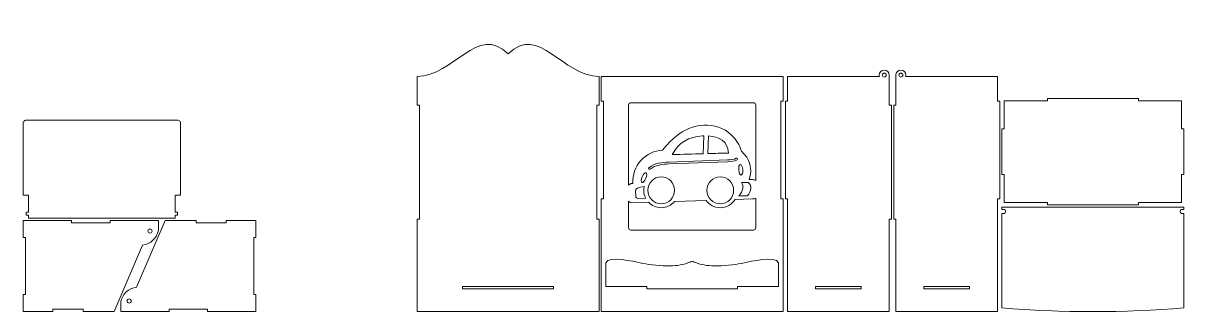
# Model space of a CAD drawing. Header units: millimetres. Extents: x -1460 to 1460, y -777 to 775.
# Drawn here: x -72 to 1460, y -777 to -395 of the extents above; entities that cross this region are included whole.
import ezdxf

# ---------------------------------------------------------------- set-up
doc = ezdxf.new("R2010")
doc.units = ezdxf.units.MM
doc.header["$MEASUREMENT"] = 0
doc.layers.add('Camada 1', color=7, linetype='Continuous')

msp = doc.modelspace()

# ---------------------------------------------------------------- linework, layer by layer
at = {"layer": 'Camada 1', "color": 250, "lineweight": 20}
for points, knots in [([(450.8942, -503.1065), (450.8942, -503.1065), (450.8942, -653.1064), (450.8942, -653.1064), (450.8942, -653.1064), (450.8942, -653.1064), (447.8942, -653.1064), (447.8942, -653.1064), (447.8942, -653.1064), (447.8942, -653.1064), (447.8942, -775.1064), (447.8942, -775.1064), (447.8942, -775.1064), (447.8942, -775.1064), (687.8941, -775.1064), (687.8941, -775.1064), (687.8941, -775.1064), (687.8941, -775.1064), (687.8941, -653.1064), (687.8941, -653.1064), (687.8941, -653.1064), (687.8941, -653.1064), (684.8941, -653.1064), (684.8941, -653.1064), (684.8941, -653.1064), (684.8941, -653.1064), (684.8941, -503.1065), (684.8941, -503.1065), (684.8941, -503.1065), (684.8941, -503.1065), (687.8941, -503.1065), (687.8941, -503.1065), (687.8941, -503.1065), (687.8941, -503.1065), (687.8941, -465.1065), (687.8941, -465.1065), (687.8941, -465.1065), (639.9356, -465.1065), (608.3397, -394.9223), (567.8942, -435.3678), (567.8942, -435.3678), (527.4487, -394.9223), (495.8528, -465.1065), (447.8942, -465.1065), (447.8942, -465.1065), (447.8942, -465.1065), (447.8942, -503.1065), (447.8942, -503.1065), (447.8942, -503.1065), (447.8942, -503.1065), (450.8942, -503.1065), (450.8942, -503.1065)], [0, 0, 0, 0, 0.071428571, 0.071428571, 0.071428571, 0.071428571, 0.142857143, 0.142857143, 0.142857143, 0.142857143, 0.214285714, 0.214285714, 0.214285714, 0.214285714, 0.285714286, 0.285714286, 0.285714286, 0.285714286, 0.357142857, 0.357142857, 0.357142857, 0.357142857, 0.428571429, 0.428571429, 0.428571429, 0.428571429, 0.5, 0.5, 0.5, 0.5, 0.571428571, 0.571428571, 0.571428571, 0.571428571, 0.642857143, 0.642857143, 0.642857143, 0.642857143, 0.714285714, 0.714285714, 0.714285714, 0.714285714, 0.785714286, 0.785714286, 0.785714286, 0.785714286, 0.857142857, 0.857142857, 0.857142857, 0.857142857, 1, 1, 1, 1]), ([(1070.8941, -775.1064), (1070.8941, -775.1064), (1070.8941, -653.1064), (1070.8941, -653.1064), (1070.8941, -653.1064), (1070.8941, -653.1064), (1073.8941, -653.1064), (1073.8941, -653.1064), (1073.8941, -653.1064), (1073.8941, -653.1064), (1073.8941, -503.1064), (1073.8941, -503.1064), (1073.8941, -503.1064), (1073.8941, -503.1064), (1070.8941, -503.1064), (1070.8941, -503.1064), (1070.8941, -503.1064), (1070.8941, -503.1064), (1070.8941, -463.2755), (1070.8941, -463.2755), (1070.8941, -463.2755), (1070.8941, -459.6782), (1067.9779, -456.762), (1064.3806, -456.762), (1064.3806, -456.762), (1060.7833, -456.762), (1057.8671, -459.6782), (1057.8671, -463.2755), (1057.8671, -463.2755), (1057.8671, -463.9112), (1057.9583, -464.5256), (1058.128, -465.1064), (1058.128, -465.1064), (1058.128, -465.1064), (936.8941, -465.1064), (936.8941, -465.1064), (936.8941, -465.1064), (936.8941, -465.1064), (936.8941, -497.6778), (936.8941, -497.6778), (936.8941, -497.6778), (936.8941, -497.6778), (933.8941, -497.6778), (933.8941, -497.6778), (933.8941, -497.6778), (933.8941, -497.6778), (933.8941, -626.2492), (933.8941, -626.2492), (933.8941, -626.2492), (933.8941, -626.2492), (936.8941, -626.2492), (936.8941, -626.2492), (936.8941, -626.2492), (936.8941, -626.2492), (936.8941, -745.1064), (936.8941, -745.1064), (936.8941, -745.1064), (936.8941, -745.1064), (936.8941, -775.1064), (936.8941, -775.1064), (936.8941, -775.1064), (936.8941, -775.1064), (1070.8941, -775.1064), (1070.8941, -775.1064)], [0, 0, 0, 0, 0.058823529, 0.058823529, 0.058823529, 0.058823529, 0.117647059, 0.117647059, 0.117647059, 0.117647059, 0.176470588, 0.176470588, 0.176470588, 0.176470588, 0.235294118, 0.235294118, 0.235294118, 0.235294118, 0.294117647, 0.294117647, 0.294117647, 0.294117647, 0.352941176, 0.352941176, 0.352941176, 0.352941176, 0.411764706, 0.411764706, 0.411764706, 0.411764706, 0.470588235, 0.470588235, 0.470588235, 0.470588235, 0.529411765, 0.529411765, 0.529411765, 0.529411765, 0.588235294, 0.588235294, 0.588235294, 0.588235294, 0.647058824, 0.647058824, 0.647058824, 0.647058824, 0.705882353, 0.705882353, 0.705882353, 0.705882353, 0.764705882, 0.764705882, 0.764705882, 0.764705882, 0.823529412, 0.823529412, 0.823529412, 0.823529412, 0.882352941, 0.882352941, 0.882352941, 0.882352941, 1, 1, 1, 1]), ([(1079.8941, -775.1064), (1079.8941, -775.1064), (1079.8941, -653.1064), (1079.8941, -653.1064), (1079.8941, -653.1064), (1079.8941, -653.1064), (1076.8941, -653.1064), (1076.8941, -653.1064), (1076.8941, -653.1064), (1076.8941, -653.1064), (1076.8941, -503.1064), (1076.8941, -503.1064), (1076.8941, -503.1064), (1076.8941, -503.1064), (1079.8941, -503.1064), (1079.8941, -503.1064), (1079.8941, -503.1064), (1079.8941, -503.1064), (1079.8941, -463.2755), (1079.8941, -463.2755), (1079.8941, -463.2755), (1079.8941, -459.6782), (1082.8103, -456.762), (1086.4076, -456.762), (1086.4076, -456.762), (1090.0049, -456.762), (1092.9211, -459.6782), (1092.9211, -463.2755), (1092.9211, -463.2755), (1092.9211, -463.9112), (1092.8299, -464.5256), (1092.6602, -465.1064), (1092.6602, -465.1064), (1092.6602, -465.1064), (1213.8941, -465.1064), (1213.8941, -465.1064), (1213.8941, -465.1064), (1213.8941, -465.1064), (1213.8941, -497.6778), (1213.8941, -497.6778), (1213.8941, -497.6778), (1213.8941, -497.6778), (1216.8941, -497.6778), (1216.8941, -497.6778), (1216.8941, -497.6778), (1216.8941, -497.6778), (1216.8941, -626.2492), (1216.8941, -626.2492), (1216.8941, -626.2492), (1216.8941, -626.2492), (1213.8941, -626.2492), (1213.8941, -626.2492), (1213.8941, -626.2492), (1213.8941, -626.2492), (1213.8941, -745.1064), (1213.8941, -745.1064), (1213.8941, -745.1064), (1213.8941, -745.1064), (1213.8941, -775.1064), (1213.8941, -775.1064), (1213.8941, -775.1064), (1213.8941, -775.1064), (1079.8941, -775.1064), (1079.8941, -775.1064)], [0, 0, 0, 0, 0.058823529, 0.058823529, 0.058823529, 0.058823529, 0.117647059, 0.117647059, 0.117647059, 0.117647059, 0.176470588, 0.176470588, 0.176470588, 0.176470588, 0.235294118, 0.235294118, 0.235294118, 0.235294118, 0.294117647, 0.294117647, 0.294117647, 0.294117647, 0.352941176, 0.352941176, 0.352941176, 0.352941176, 0.411764706, 0.411764706, 0.411764706, 0.411764706, 0.470588235, 0.470588235, 0.470588235, 0.470588235, 0.529411765, 0.529411765, 0.529411765, 0.529411765, 0.588235294, 0.588235294, 0.588235294, 0.588235294, 0.647058824, 0.647058824, 0.647058824, 0.647058824, 0.705882353, 0.705882353, 0.705882353, 0.705882353, 0.764705882, 0.764705882, 0.764705882, 0.764705882, 0.823529412, 0.823529412, 0.823529412, 0.823529412, 0.882352941, 0.882352941, 0.882352941, 0.882352941, 1, 1, 1, 1]), ([(690.8941, -626.2492), (690.8941, -626.2492), (690.8941, -775.1064), (690.8941, -775.1064), (690.8941, -775.1064), (690.8941, -775.1064), (930.8941, -775.1064), (930.8941, -775.1064), (930.8941, -775.1064), (930.8941, -775.1064), (930.8941, -626.2492), (930.8941, -626.2492), (930.8941, -626.2492), (930.8941, -626.2492), (927.8941, -626.2492), (927.8941, -626.2492), (927.8941, -626.2492), (927.8941, -626.2492), (927.8941, -497.6778), (927.8941, -497.6778), (927.8941, -497.6778), (927.8941, -497.6778), (930.8941, -497.6778), (930.8941, -497.6778), (930.8941, -497.6778), (930.8941, -497.6778), (930.8941, -465.1064), (930.8941, -465.1064), (930.8941, -465.1064), (930.8941, -465.1064), (690.8941, -465.1064), (690.8941, -465.1064), (690.8941, -465.1064), (690.8941, -465.1064), (690.8941, -497.6778), (690.8941, -497.6778), (690.8941, -497.6778), (690.8941, -497.6778), (693.8941, -497.6778), (693.8941, -497.6778), (693.8941, -497.6778), (693.8941, -497.6778), (693.8941, -626.2492), (693.8941, -626.2492), (693.8941, -626.2492), (693.8941, -626.2492), (690.8941, -626.2492), (690.8941, -626.2492)], [0, 0, 0, 0, 0.076923077, 0.076923077, 0.076923077, 0.076923077, 0.153846154, 0.153846154, 0.153846154, 0.153846154, 0.230769231, 0.230769231, 0.230769231, 0.230769231, 0.307692308, 0.307692308, 0.307692308, 0.307692308, 0.384615385, 0.384615385, 0.384615385, 0.384615385, 0.461538462, 0.461538462, 0.461538462, 0.461538462, 0.538461538, 0.538461538, 0.538461538, 0.538461538, 0.615384615, 0.615384615, 0.615384615, 0.615384615, 0.692307692, 0.692307692, 0.692307692, 0.692307692, 0.769230769, 0.769230769, 0.769230769, 0.769230769, 0.846153846, 0.846153846, 0.846153846, 0.846153846, 1, 1, 1, 1]), ([(1066.9941, -463.2755), (1066.9941, -464.7189), (1065.824, -465.889), (1064.3806, -465.889), (1064.3806, -465.889), (1062.9372, -465.889), (1061.7671, -464.7189), (1061.7671, -463.2755), (1061.7671, -463.2755), (1061.7671, -461.8321), (1062.9372, -460.662), (1064.3806, -460.662), (1064.3806, -460.662), (1065.824, -460.662), (1066.9941, -461.8321), (1066.9941, -463.2755)], [0, 0, 0, 0, 0.2, 0.2, 0.2, 0.2, 0.4, 0.4, 0.4, 0.4, 0.6, 0.6, 0.6, 0.6, 1, 1, 1, 1]), ([(1083.7941, -463.2755), (1083.7941, -464.7189), (1084.9642, -465.889), (1086.4076, -465.889), (1086.4076, -465.889), (1087.851, -465.889), (1089.0211, -464.7189), (1089.0211, -463.2755), (1089.0211, -463.2755), (1089.0211, -461.8321), (1087.851, -460.662), (1086.4076, -460.662), (1086.4076, -460.662), (1084.9642, -460.662), (1083.7941, -461.8321), (1083.7941, -463.2755)], [0, 0, 0, 0, 0.2, 0.2, 0.2, 0.2, 0.4, 0.4, 0.4, 0.4, 0.6, 0.6, 0.6, 0.6, 1, 1, 1, 1]), ([(732.6923, -606.0915), (730.8977, -605.9665), (729.1287, -606.5736), (727.7894, -607.7743), (727.7894, -607.7743), (727.4906, -608.042), (727.2189, -608.3343), (726.9762, -608.6465), (726.9762, -608.6465), (726.9762, -608.6465), (726.9762, -502.9509), (726.9762, -502.9509), (726.9762, -502.9509), (726.9762, -501.2317), (728.3829, -499.825), (730.1021, -499.825), (730.1021, -499.825), (730.1021, -499.825), (891.6861, -499.825), (891.6861, -499.825), (891.6861, -499.825), (893.4053, -499.825), (894.812, -501.2317), (894.812, -502.9509), (894.812, -502.9509), (894.812, -502.9509), (894.812, -602.2853), (894.812, -602.2853), (894.812, -602.2853), (893.7529, -601.2292), (892.0802, -601.1889), (890.5749, -601.1889), (890.5749, -601.1889), (890.5749, -601.1889), (885.9808, -601.1889), (885.9808, -601.1889), (885.9808, -601.1889), (891.2457, -587.8459), (887.1259, -572.6295), (875.8487, -563.7652), (875.8487, -563.7652), (873.5051, -555.3502), (868.9718, -548.0619), (863.0022, -542.4012), (863.0022, -542.4012), (842.2095, -522.6825), (810.0689, -526.9042), (789.153, -544.1676), (789.153, -544.1676), (783.3152, -548.9862), (777.5686, -555.0285), (771.9133, -562.2946), (771.9133, -562.2946), (760.8752, -562.8217), (750.5097, -567.7534), (743.1377, -575.9855), (743.1377, -575.9855), (735.7658, -584.2176), (732.0029, -595.0623), (732.6923, -606.0915)], [0, 0, 0, 0, 0.0625, 0.0625, 0.0625, 0.0625, 0.125, 0.125, 0.125, 0.125, 0.1875, 0.1875, 0.1875, 0.1875, 0.25, 0.25, 0.25, 0.25, 0.3125, 0.3125, 0.3125, 0.3125, 0.375, 0.375, 0.375, 0.375, 0.4375, 0.4375, 0.4375, 0.4375, 0.5, 0.5, 0.5, 0.5, 0.5625, 0.5625, 0.5625, 0.5625, 0.625, 0.625, 0.625, 0.625, 0.6875, 0.6875, 0.6875, 0.6875, 0.75, 0.75, 0.75, 0.75, 0.8125, 0.8125, 0.8125, 0.8125, 0.875, 0.875, 0.875, 0.875, 1, 1, 1, 1]), ([(1222.8941, -631.2856), (1222.8941, -631.2856), (1279.8941, -631.2856), (1279.8941, -631.2856), (1279.8941, -631.2856), (1279.8941, -631.2856), (1279.8941, -634.2856), (1279.8941, -634.2856), (1279.8941, -634.2856), (1279.8941, -634.2856), (1399.8941, -634.2856), (1399.8941, -634.2856), (1399.8941, -634.2856), (1399.8941, -634.2856), (1399.8941, -631.2856), (1399.8941, -631.2856), (1399.8941, -631.2856), (1399.8941, -631.2856), (1456.8941, -631.2856), (1456.8941, -631.2856), (1456.8941, -631.2856), (1456.8941, -631.2856), (1456.8941, -594.2856), (1456.8941, -594.2856), (1456.8941, -594.2856), (1456.8941, -594.2856), (1459.8941, -594.2856), (1459.8941, -594.2856), (1459.8941, -594.2856), (1459.8941, -594.2856), (1459.8941, -534.2856), (1459.8941, -534.2856), (1459.8941, -534.2856), (1459.8941, -534.2856), (1456.8941, -534.2856), (1456.8941, -534.2856), (1456.8941, -534.2856), (1456.8941, -534.2856), (1456.8941, -497.2856), (1456.8941, -497.2856), (1456.8941, -497.2856), (1456.8941, -497.2856), (1399.8941, -497.2856), (1399.8941, -497.2856), (1399.8941, -497.2856), (1399.8941, -497.2856), (1399.8941, -494.2856), (1399.8941, -494.2856), (1399.8941, -494.2856), (1399.8941, -494.2856), (1279.8941, -494.2856), (1279.8941, -494.2856), (1279.8941, -494.2856), (1279.8941, -494.2856), (1279.8941, -497.2856), (1279.8941, -497.2856), (1279.8941, -497.2856), (1279.8941, -497.2856), (1222.8941, -497.2856), (1222.8941, -497.2856), (1222.8941, -497.2856), (1222.8941, -497.2856), (1222.8941, -534.2856), (1222.8941, -534.2856), (1222.8941, -534.2856), (1222.8941, -534.2856), (1219.8941, -534.2856), (1219.8941, -534.2856), (1219.8941, -534.2856), (1219.8941, -534.2856), (1219.8941, -594.2856), (1219.8941, -594.2856), (1219.8941, -594.2856), (1219.8941, -594.2856), (1222.8941, -594.2856), (1222.8941, -594.2856), (1222.8941, -594.2856), (1222.8941, -594.2856), (1222.8941, -631.2856), (1222.8941, -631.2856)], [0, 0, 0, 0, 0.047619048, 0.047619048, 0.047619048, 0.047619048, 0.095238095, 0.095238095, 0.095238095, 0.095238095, 0.142857143, 0.142857143, 0.142857143, 0.142857143, 0.19047619, 0.19047619, 0.19047619, 0.19047619, 0.238095238, 0.238095238, 0.238095238, 0.238095238, 0.285714286, 0.285714286, 0.285714286, 0.285714286, 0.333333333, 0.333333333, 0.333333333, 0.333333333, 0.380952381, 0.380952381, 0.380952381, 0.380952381, 0.428571429, 0.428571429, 0.428571429, 0.428571429, 0.476190476, 0.476190476, 0.476190476, 0.476190476, 0.523809524, 0.523809524, 0.523809524, 0.523809524, 0.571428571, 0.571428571, 0.571428571, 0.571428571, 0.619047619, 0.619047619, 0.619047619, 0.619047619, 0.666666667, 0.666666667, 0.666666667, 0.666666667, 0.714285714, 0.714285714, 0.714285714, 0.714285714, 0.761904762, 0.761904762, 0.761904762, 0.761904762, 0.80952381, 0.80952381, 0.80952381, 0.80952381, 0.857142857, 0.857142857, 0.857142857, 0.857142857, 0.904761905, 0.904761905, 0.904761905, 0.904761905, 1, 1, 1, 1]), ([(-65.1462, -621.7224), (-65.1462, -621.7224), (-65.1462, -644.2224), (-65.1462, -644.2224), (-65.1462, -644.2224), (-65.1462, -644.2224), (-68.4372, -644.2224), (-68.4372, -644.2224), (-68.4372, -644.2224), (-68.4372, -644.2224), (-68.4372, -647.8224), (-68.4372, -647.8224), (-68.4372, -647.8224), (-68.4372, -647.8224), (-65.1462, -647.8224), (-65.1462, -647.8224), (-65.1462, -647.8224), (-65.1462, -647.8224), (-65.1462, -652.1064), (-65.1462, -652.1064), (-65.1462, -652.1064), (-65.1462, -652.1064), (-52.7484, -652.1064), (-52.7484, -652.1064), (-52.7484, -652.1064), (-52.7484, -652.1064), (22.2516, -652.1064), (22.2516, -652.1064), (22.2516, -652.1064), (22.2516, -652.1064), (128.1865, -652.1064), (128.1865, -652.1064), (128.1865, -652.1064), (128.1865, -652.1064), (128.1865, -647.8224), (128.1865, -647.8224), (128.1865, -647.8224), (128.1865, -647.8224), (131.5436, -647.8224), (131.5436, -647.8224), (131.5436, -647.8224), (131.5436, -647.8224), (131.5436, -644.2224), (131.5436, -644.2224), (131.5436, -644.2224), (131.5436, -644.2224), (128.1865, -644.2224), (128.1865, -644.2224), (128.1865, -644.2224), (128.1865, -644.2224), (128.1865, -621.7224), (128.1865, -621.7224), (128.1865, -621.7224), (128.1865, -621.7224), (130.0091, -621.7224), (130.0091, -621.7224), (130.0091, -621.7224), (130.0091, -621.7224), (133.6091, -621.7224), (133.6091, -621.7224), (133.6091, -621.7224), (133.6091, -621.7224), (135.4091, -621.7224), (135.4091, -621.7224), (135.4091, -621.7224), (135.4091, -621.7224), (135.4091, -525.5661), (135.4091, -525.5661), (135.4091, -525.5661), (134.8524, -524.3255), (133.8142, -523.3651), (132.5341, -522.9064), (132.5341, -522.9064), (132.5341, -522.9064), (-69.3733, -522.9064), (-69.3733, -522.9064), (-69.3733, -522.9064), (-70.6535, -523.3651), (-71.6916, -524.3255), (-72.2484, -525.5661), (-72.2484, -525.5661), (-72.2484, -525.5661), (-72.2484, -535.1064), (-72.2484, -535.1064), (-72.2484, -535.1064), (-72.2484, -535.1064), (-72.2484, -557.6064), (-72.2484, -557.6064), (-72.2484, -557.6064), (-72.2484, -557.6064), (-72.2484, -621.7224), (-72.2484, -621.7224), (-72.2484, -621.7224), (-72.2484, -621.7224), (-70.4484, -621.7224), (-70.4484, -621.7224), (-70.4484, -621.7224), (-70.4484, -621.7224), (-66.8484, -621.7224), (-66.8484, -621.7224), (-66.8484, -621.7224), (-66.8484, -621.7224), (-65.1462, -621.7224), (-65.1462, -621.7224)], [0, 0, 0, 0, 0.037037037, 0.037037037, 0.037037037, 0.037037037, 0.074074074, 0.074074074, 0.074074074, 0.074074074, 0.111111111, 0.111111111, 0.111111111, 0.111111111, 0.148148148, 0.148148148, 0.148148148, 0.148148148, 0.185185185, 0.185185185, 0.185185185, 0.185185185, 0.222222222, 0.222222222, 0.222222222, 0.222222222, 0.259259259, 0.259259259, 0.259259259, 0.259259259, 0.296296296, 0.296296296, 0.296296296, 0.296296296, 0.333333333, 0.333333333, 0.333333333, 0.333333333, 0.37037037, 0.37037037, 0.37037037, 0.37037037, 0.407407407, 0.407407407, 0.407407407, 0.407407407, 0.444444444, 0.444444444, 0.444444444, 0.444444444, 0.481481481, 0.481481481, 0.481481481, 0.481481481, 0.518518519, 0.518518519, 0.518518519, 0.518518519, 0.555555556, 0.555555556, 0.555555556, 0.555555556, 0.592592593, 0.592592593, 0.592592593, 0.592592593, 0.62962963, 0.62962963, 0.62962963, 0.62962963, 0.666666667, 0.666666667, 0.666666667, 0.666666667, 0.703703704, 0.703703704, 0.703703704, 0.703703704, 0.740740741, 0.740740741, 0.740740741, 0.740740741, 0.777777778, 0.777777778, 0.777777778, 0.777777778, 0.814814815, 0.814814815, 0.814814815, 0.814814815, 0.851851852, 0.851851852, 0.851851852, 0.851851852, 0.888888889, 0.888888889, 0.888888889, 0.888888889, 0.925925926, 0.925925926, 0.925925926, 0.925925926, 1, 1, 1, 1]), ([(825.3105, -566.9341), (811.7653, -567.2843), (798.2211, -567.6784), (784.6781, -568.1151), (784.6781, -568.1151), (792.6264, -552.5776), (805.9155, -544.3449), (824.5437, -543.4175), (824.5437, -543.4175), (824.5437, -543.4175), (826.0794, -543.3579), (826.0794, -543.3579), (826.0794, -543.3579), (826.0794, -543.3579), (825.3105, -566.9341), (825.3105, -566.9341)], [0, 0, 0, 0, 0.2, 0.2, 0.2, 0.2, 0.4, 0.4, 0.4, 0.4, 0.6, 0.6, 0.6, 0.6, 1, 1, 1, 1]), ([(858.8714, -566.154), (849.828, -566.3405), (840.7849, -566.5465), (831.7427, -566.771), (831.7427, -566.771), (831.7427, -566.771), (832.5015, -543.4959), (832.5015, -543.4959), (832.5015, -543.4959), (845.8154, -544.4888), (858.3422, -550.179), (858.8714, -566.154)], [0, 0, 0, 0, 0.25, 0.25, 0.25, 0.25, 0.5, 0.5, 0.5, 0.5, 1, 1, 1, 1]), ([(857.51, -577.5824), (857.51, -577.5824), (780.2118, -580.524), (780.2118, -580.524), (780.2118, -580.524), (772.0505, -580.8347), (761.9395, -581.6546), (755.4801, -587.2502), (755.4801, -587.2502), (754.9659, -587.6959), (754.1829, -587.6397), (753.7376, -587.1255), (753.7376, -587.1255), (753.2919, -586.6113), (753.3482, -585.8284), (753.8624, -585.3831), (753.8624, -585.3831), (760.8428, -579.3359), (771.2793, -578.3915), (780.1179, -578.0553), (780.1179, -578.0553), (780.1179, -578.0553), (857.4162, -575.1137), (857.4162, -575.1137), (857.4162, -575.1137), (860.4025, -575), (866.5605, -574.5149), (869.0842, -573.0007), (869.0842, -573.0007), (869.6676, -572.6507), (870.4289, -572.841), (870.7791, -573.4244), (870.7791, -573.4244), (871.129, -574.0078), (870.9387, -574.769), (870.3553, -575.1192), (870.3553, -575.1192), (867.3548, -576.9196), (861.0424, -577.4481), (857.51, -577.5824)], [0, 0, 0, 0, 0.090909091, 0.090909091, 0.090909091, 0.090909091, 0.181818182, 0.181818182, 0.181818182, 0.181818182, 0.272727273, 0.272727273, 0.272727273, 0.272727273, 0.363636364, 0.363636364, 0.363636364, 0.363636364, 0.454545455, 0.454545455, 0.454545455, 0.454545455, 0.545454545, 0.545454545, 0.545454545, 0.545454545, 0.636363636, 0.636363636, 0.636363636, 0.636363636, 0.727272727, 0.727272727, 0.727272727, 0.727272727, 0.818181818, 0.818181818, 0.818181818, 0.818181818, 1, 1, 1, 1]), ([(875.602, -595.1399), (874.1561, -595.2718), (872.7018, -592.286), (872.3532, -588.4707), (872.3532, -588.4707), (872.0052, -584.6555), (872.8946, -581.4554), (874.3402, -581.3236), (874.3402, -581.3236), (875.7861, -581.1917), (877.2404, -584.1774), (877.589, -587.9926), (877.589, -587.9926), (877.937, -591.8079), (877.0476, -595.008), (875.602, -595.1399)], [0, 0, 0, 0, 0.2, 0.2, 0.2, 0.2, 0.4, 0.4, 0.4, 0.4, 0.6, 0.6, 0.6, 0.6, 1, 1, 1, 1]), ([(749.7439, -599.4159), (748.3066, -602.985), (746.045, -605.4368), (744.6927, -604.892), (744.6927, -604.892), (743.34, -604.3472), (743.4089, -601.0126), (744.8458, -597.4437), (744.8458, -597.4437), (746.2831, -593.8746), (748.5447, -591.4228), (749.897, -591.9676), (749.897, -591.9676), (751.2497, -592.5124), (751.1808, -595.847), (749.7439, -599.4159)], [0, 0, 0, 0, 0.2, 0.2, 0.2, 0.2, 0.4, 0.4, 0.4, 0.4, 0.6, 0.6, 0.6, 0.6, 1, 1, 1, 1]), ([(740.035, -625.8101), (737.7027, -625.8225), (736.4226, -625.0532), (736.317, -623.0726), (736.317, -623.0726), (736.317, -623.0726), (735.9087, -616.4542), (735.9087, -616.4542), (735.9087, -616.4542), (735.9461, -613.2523), (739.846, -611.1908), (747.6084, -610.27), (747.6084, -610.27), (747.2563, -611.8666), (747.0706, -613.5265), (747.0706, -615.2294), (747.0706, -615.2294), (747.0706, -618.939), (747.9517, -622.443), (749.5157, -625.5433), (749.5157, -625.5433), (749.5157, -625.5433), (740.035, -625.8101), (740.035, -625.8101)], [0, 0, 0, 0, 0.142857143, 0.142857143, 0.142857143, 0.142857143, 0.285714286, 0.285714286, 0.285714286, 0.285714286, 0.428571429, 0.428571429, 0.428571429, 0.428571429, 0.571428571, 0.571428571, 0.571428571, 0.571428571, 0.714285714, 0.714285714, 0.714285714, 0.714285714, 1, 1, 1, 1]), ([(770.0013, -632.9101), (760.2366, -632.9101), (752.3207, -624.9942), (752.3207, -615.2294), (752.3207, -615.2294), (752.3207, -605.4645), (760.2366, -597.5487), (770.0013, -597.5487), (770.0013, -597.5487), (779.7662, -597.5487), (787.682, -605.4645), (787.682, -615.2294), (787.682, -615.2294), (787.682, -624.9942), (779.7662, -632.9101), (770.0013, -632.9101)], [0, 0, 0, 0, 0.2, 0.2, 0.2, 0.2, 0.4, 0.4, 0.4, 0.4, 0.6, 0.6, 0.6, 0.6, 1, 1, 1, 1]), ([(830.2415, -615.2294), (830.2415, -605.4645), (838.1574, -597.5487), (847.9221, -597.5487), (847.9221, -597.5487), (857.687, -597.5487), (865.6028, -605.4645), (865.6028, -615.2294), (865.6028, -615.2294), (865.6028, -624.9942), (857.687, -632.9101), (847.9221, -632.9101), (847.9221, -632.9101), (838.1574, -632.9101), (830.2415, -624.9942), (830.2415, -615.2294)], [0, 0, 0, 0, 0.2, 0.2, 0.2, 0.2, 0.4, 0.4, 0.4, 0.4, 0.6, 0.6, 0.6, 0.6, 1, 1, 1, 1]), ([(872.6697, -622.5927), (878.1331, -615.7118), (879.2227, -609.8558), (875.9383, -605.0251), (875.9383, -605.0251), (875.9383, -605.0251), (885.0083, -604.7799), (885.0083, -604.7799), (885.0083, -604.7799), (890.1632, -609.6856), (889.6456, -615.6506), (883.4558, -622.6746), (883.4558, -622.6746), (883.4558, -622.6746), (872.6697, -622.5927), (872.6697, -622.5927)], [0, 0, 0, 0, 0.2, 0.2, 0.2, 0.2, 0.4, 0.4, 0.4, 0.4, 0.6, 0.6, 0.6, 0.6, 1, 1, 1, 1]), ([(730.1021, -667.6607), (728.3829, -667.6607), (726.9762, -666.254), (726.9762, -664.5348), (726.9762, -664.5348), (726.9762, -664.5348), (726.9762, -629.691), (726.9762, -629.691), (726.9762, -629.691), (726.9762, -629.691), (727.0589, -629.7844), (727.0589, -629.7844), (727.0589, -629.7844), (728.087, -630.9198), (729.5262, -631.5978), (731.0564, -631.667), (731.0564, -631.667), (731.0564, -631.667), (753.2966, -630.9382), (753.2966, -630.9382), (753.2966, -630.9382), (757.4787, -635.3837), (763.4159, -638.1601), (770.0013, -638.1601), (770.0013, -638.1601), (777.1273, -638.1601), (783.494, -634.9097), (787.6997, -629.811), (787.6997, -629.811), (787.6997, -629.811), (829.185, -628.4515), (829.185, -628.4515), (829.185, -628.4515), (833.3372, -634.3247), (840.1817, -638.1601), (847.9221, -638.1601), (847.9221, -638.1601), (856.2012, -638.1601), (863.4553, -633.7726), (867.4864, -627.1961), (867.4864, -627.1961), (867.4864, -627.1961), (890.6373, -626.4376), (890.6373, -626.4376), (890.6373, -626.4376), (891.8529, -626.3978), (893.5987, -626.3286), (894.812, -625.3785), (894.812, -625.3785), (894.812, -625.3785), (894.812, -664.5348), (894.812, -664.5348), (894.812, -664.5348), (894.812, -666.254), (893.4053, -667.6607), (891.6861, -667.6607), (891.6861, -667.6607), (891.6861, -667.6607), (730.1021, -667.6607), (730.1021, -667.6607)], [0, 0, 0, 0, 0.0625, 0.0625, 0.0625, 0.0625, 0.125, 0.125, 0.125, 0.125, 0.1875, 0.1875, 0.1875, 0.1875, 0.25, 0.25, 0.25, 0.25, 0.3125, 0.3125, 0.3125, 0.3125, 0.375, 0.375, 0.375, 0.375, 0.4375, 0.4375, 0.4375, 0.4375, 0.5, 0.5, 0.5, 0.5, 0.5625, 0.5625, 0.5625, 0.5625, 0.625, 0.625, 0.625, 0.625, 0.6875, 0.6875, 0.6875, 0.6875, 0.75, 0.75, 0.75, 0.75, 0.8125, 0.8125, 0.8125, 0.8125, 0.875, 0.875, 0.875, 0.875, 1, 1, 1, 1]), ([(1459.8943, -637.2856), (1459.8943, -637.2856), (1219.8939, -637.2856), (1219.8939, -637.2856), (1219.8939, -637.2856), (1219.8939, -637.2856), (1219.8939, -640.3083), (1219.8939, -640.3083), (1219.8939, -640.3083), (1219.8939, -640.3083), (1222.8939, -640.3083), (1222.8939, -640.3083), (1222.8939, -640.3083), (1223.7708, -640.3083), (1224.4817, -641.5377), (1224.4817, -643.0542), (1224.4817, -643.0542), (1224.4817, -644.5192), (1223.8183, -645.7163), (1222.9828, -645.796), (1222.9828, -645.796), (1222.9535, -645.7987), (1219.9237, -645.8002), (1219.8939, -645.8002), (1219.8939, -645.8002), (1219.8939, -645.8002), (1219.8939, -770.3602), (1219.8939, -770.3602), (1219.8939, -770.3602), (1296.5077, -776.6885), (1383.2805, -776.6885), (1459.8943, -770.3602), (1459.8943, -770.3602), (1459.8943, -770.3602), (1459.8943, -645.8002), (1459.8943, -645.8002), (1459.8943, -645.8002), (1459.8164, -645.8002), (1456.7396, -645.7905), (1456.6649, -645.7718), (1456.6649, -645.7718), (1455.8967, -645.5797), (1455.3065, -644.4361), (1455.3065, -643.0542), (1455.3065, -643.0542), (1455.3065, -641.5377), (1456.0174, -640.3083), (1456.8943, -640.3083), (1456.8943, -640.3083), (1456.8943, -640.3083), (1459.8943, -640.3083), (1459.8943, -640.3083), (1459.8943, -640.3083), (1459.8943, -640.3083), (1459.8943, -637.2856), (1459.8943, -637.2856)], [0, 0, 0, 0, 0.066666667, 0.066666667, 0.066666667, 0.066666667, 0.133333333, 0.133333333, 0.133333333, 0.133333333, 0.2, 0.2, 0.2, 0.2, 0.266666667, 0.266666667, 0.266666667, 0.266666667, 0.333333333, 0.333333333, 0.333333333, 0.333333333, 0.4, 0.4, 0.4, 0.4, 0.466666667, 0.466666667, 0.466666667, 0.466666667, 0.533333333, 0.533333333, 0.533333333, 0.533333333, 0.6, 0.6, 0.6, 0.6, 0.666666667, 0.666666667, 0.666666667, 0.666666667, 0.733333333, 0.733333333, 0.733333333, 0.733333333, 0.8, 0.8, 0.8, 0.8, 0.866666667, 0.866666667, 0.866666667, 0.866666667, 1, 1, 1, 1]), ([(106.1444, -655.1064), (106.1444, -655.1064), (42.5176, -655.1064), (42.5176, -655.1064), (42.5176, -655.1064), (42.5176, -655.1064), (42.5176, -658.1064), (42.5176, -658.1064), (42.5176, -658.1064), (42.5176, -658.1064), (-8.3752, -658.1064), (-8.3752, -658.1064), (-8.3752, -658.1064), (-8.3752, -658.1064), (-8.3752, -655.1064), (-8.3752, -655.1064), (-8.3752, -655.1064), (-8.3752, -655.1064), (-72.2484, -655.1064), (-72.2484, -655.1064), (-72.2484, -655.1064), (-72.2484, -655.1064), (-72.2484, -677.6064), (-72.2484, -677.6064), (-72.2484, -677.6064), (-72.2484, -677.6064), (-69.2484, -677.6064), (-69.2484, -677.6064), (-69.2484, -677.6064), (-69.2484, -677.6064), (-69.2484, -752.6064), (-69.2484, -752.6064), (-69.2484, -752.6064), (-69.2484, -752.6064), (-72.2484, -752.6064), (-72.2484, -752.6064), (-72.2484, -752.6064), (-72.2484, -752.6064), (-72.2484, -775.1064), (-72.2484, -775.1064), (-72.2484, -775.1064), (-72.2484, -775.1064), (-33.1411, -775.1064), (-33.1411, -775.1064), (-33.1411, -775.1064), (-33.1411, -775.1064), (-33.1411, -772.1064), (-33.1411, -772.1064), (-33.1411, -772.1064), (-33.1411, -772.1064), (6.8589, -772.1064), (6.8589, -772.1064), (6.8589, -772.1064), (6.8589, -772.1064), (6.8589, -775.1064), (6.8589, -775.1064), (6.8589, -775.1064), (6.8589, -775.1064), (47.7517, -775.1064), (47.7517, -775.1064), (47.7517, -775.1064), (47.7517, -775.1064), (85.3367, -687.355), (85.3367, -687.355), (85.3367, -687.355), (95.8855, -686.2112), (104.3869, -678.1923), (106.1444, -667.7282), (106.1444, -667.7282), (106.1444, -667.7282), (106.1444, -655.1064), (106.1444, -655.1064)], [0, 0, 0, 0, 0.052631579, 0.052631579, 0.052631579, 0.052631579, 0.105263158, 0.105263158, 0.105263158, 0.105263158, 0.157894737, 0.157894737, 0.157894737, 0.157894737, 0.210526316, 0.210526316, 0.210526316, 0.210526316, 0.263157895, 0.263157895, 0.263157895, 0.263157895, 0.315789474, 0.315789474, 0.315789474, 0.315789474, 0.368421053, 0.368421053, 0.368421053, 0.368421053, 0.421052632, 0.421052632, 0.421052632, 0.421052632, 0.473684211, 0.473684211, 0.473684211, 0.473684211, 0.526315789, 0.526315789, 0.526315789, 0.526315789, 0.578947368, 0.578947368, 0.578947368, 0.578947368, 0.631578947, 0.631578947, 0.631578947, 0.631578947, 0.684210526, 0.684210526, 0.684210526, 0.684210526, 0.736842105, 0.736842105, 0.736842105, 0.736842105, 0.789473684, 0.789473684, 0.789473684, 0.789473684, 0.842105263, 0.842105263, 0.842105263, 0.842105263, 0.894736842, 0.894736842, 0.894736842, 0.894736842, 1, 1, 1, 1]), ([(56.6139, -775.1064), (56.6139, -775.1064), (120.2407, -775.1064), (120.2407, -775.1064), (120.2407, -775.1064), (120.2407, -775.1064), (120.2407, -772.1064), (120.2407, -772.1064), (120.2407, -772.1064), (120.2407, -772.1064), (171.1335, -772.1064), (171.1335, -772.1064), (171.1335, -772.1064), (171.1335, -772.1064), (171.1335, -775.1064), (171.1335, -775.1064), (171.1335, -775.1064), (171.1335, -775.1064), (235.0067, -775.1064), (235.0067, -775.1064), (235.0067, -775.1064), (235.0067, -775.1064), (235.0067, -752.6064), (235.0067, -752.6064), (235.0067, -752.6064), (235.0067, -752.6064), (232.0067, -752.6064), (232.0067, -752.6064), (232.0067, -752.6064), (232.0067, -752.6064), (232.0067, -677.6064), (232.0067, -677.6064), (232.0067, -677.6064), (232.0067, -677.6064), (235.0067, -677.6064), (235.0067, -677.6064), (235.0067, -677.6064), (235.0067, -677.6064), (235.0067, -655.1064), (235.0067, -655.1064), (235.0067, -655.1064), (235.0067, -655.1064), (195.8994, -655.1064), (195.8994, -655.1064), (195.8994, -655.1064), (195.8994, -655.1064), (195.8994, -658.1064), (195.8994, -658.1064), (195.8994, -658.1064), (195.8994, -658.1064), (155.8994, -658.1064), (155.8994, -658.1064), (155.8994, -658.1064), (155.8994, -658.1064), (155.8994, -655.1064), (155.8994, -655.1064), (155.8994, -655.1064), (155.8994, -655.1064), (115.0066, -655.1064), (115.0066, -655.1064), (115.0066, -655.1064), (115.0066, -655.1064), (77.4216, -742.8578), (77.4216, -742.8578), (77.4216, -742.8578), (66.8728, -744.0016), (58.3714, -752.0205), (56.6139, -762.4846), (56.6139, -762.4846), (56.6139, -762.4846), (56.6139, -775.1064), (56.6139, -775.1064)], [0, 0, 0, 0, 0.052631579, 0.052631579, 0.052631579, 0.052631579, 0.105263158, 0.105263158, 0.105263158, 0.105263158, 0.157894737, 0.157894737, 0.157894737, 0.157894737, 0.210526316, 0.210526316, 0.210526316, 0.210526316, 0.263157895, 0.263157895, 0.263157895, 0.263157895, 0.315789474, 0.315789474, 0.315789474, 0.315789474, 0.368421053, 0.368421053, 0.368421053, 0.368421053, 0.421052632, 0.421052632, 0.421052632, 0.421052632, 0.473684211, 0.473684211, 0.473684211, 0.473684211, 0.526315789, 0.526315789, 0.526315789, 0.526315789, 0.578947368, 0.578947368, 0.578947368, 0.578947368, 0.631578947, 0.631578947, 0.631578947, 0.631578947, 0.684210526, 0.684210526, 0.684210526, 0.684210526, 0.736842105, 0.736842105, 0.736842105, 0.736842105, 0.789473684, 0.789473684, 0.789473684, 0.789473684, 0.842105263, 0.842105263, 0.842105263, 0.842105263, 0.894736842, 0.894736842, 0.894736842, 0.894736842, 1, 1, 1, 1]), ([(95.1189, -671.7064), (93.6278, -671.7064), (92.419, -670.4976), (92.419, -669.0064), (92.419, -669.0064), (92.419, -667.5153), (93.6278, -666.3064), (95.119, -666.3064), (95.119, -666.3064), (96.6101, -666.3064), (97.819, -667.5152), (97.819, -669.0064), (97.819, -669.0064), (97.8189, -670.4976), (96.6101, -671.7064), (95.1189, -671.7064)], [0, 0, 0, 0, 0.2, 0.2, 0.2, 0.2, 0.4, 0.4, 0.4, 0.4, 0.6, 0.6, 0.6, 0.6, 1, 1, 1, 1]), ([(696.8939, -710.6826), (700.2822, -701.333), (734.4535, -709.1488), (742.2062, -710.877), (742.2062, -710.877), (751.0314, -712.8444), (764.5176, -714.754), (777.6055, -714.9272), (777.6055, -714.9272), (787.3933, -715.0571), (796.5387, -714.1322), (805.1881, -710.9391), (805.1881, -710.9391), (807.114, -710.2281), (809.0154, -709.4046), (810.8938, -708.4553), (810.8938, -708.4553), (812.7722, -709.4046), (814.6736, -710.2281), (816.5996, -710.9391), (816.5996, -710.9391), (825.249, -714.1322), (834.3944, -715.0571), (844.1822, -714.9272), (844.1822, -714.9272), (857.2701, -714.754), (870.7563, -712.8444), (879.5816, -710.877), (879.5816, -710.877), (886.5752, -709.318), (921.4341, -701.1354), (924.8941, -710.6826), (924.8941, -710.6826), (924.8941, -710.6826), (924.8941, -742.1064), (924.8941, -742.1064), (924.8941, -742.1064), (924.8941, -742.1064), (870.8941, -742.1064), (870.8941, -742.1064), (870.8941, -742.1064), (870.8941, -742.1064), (870.8941, -745.1064), (870.8941, -745.1064), (870.8941, -745.1064), (870.8941, -745.1064), (750.8941, -745.1064), (750.8941, -745.1064), (750.8941, -745.1064), (750.8941, -745.1064), (750.8941, -742.1064), (750.8941, -742.1064), (750.8941, -742.1064), (750.8941, -742.1064), (696.8939, -742.1064), (696.8939, -742.1064), (696.8939, -742.1064), (696.8939, -742.1064), (696.8939, -710.6826), (696.8939, -710.6826)], [0, 0, 0, 0, 0.0625, 0.0625, 0.0625, 0.0625, 0.125, 0.125, 0.125, 0.125, 0.1875, 0.1875, 0.1875, 0.1875, 0.25, 0.25, 0.25, 0.25, 0.3125, 0.3125, 0.3125, 0.3125, 0.375, 0.375, 0.375, 0.375, 0.4375, 0.4375, 0.4375, 0.4375, 0.5, 0.5, 0.5, 0.5, 0.5625, 0.5625, 0.5625, 0.5625, 0.625, 0.625, 0.625, 0.625, 0.6875, 0.6875, 0.6875, 0.6875, 0.75, 0.75, 0.75, 0.75, 0.8125, 0.8125, 0.8125, 0.8125, 0.875, 0.875, 0.875, 0.875, 1, 1, 1, 1]), ([(507.8943, -742.1064), (507.8943, -742.1064), (627.8943, -742.1064), (627.8943, -742.1064), (627.8943, -742.1064), (627.8943, -742.1064), (627.8943, -745.1064), (627.8943, -745.1064), (627.8943, -745.1064), (627.8943, -745.1064), (507.8943, -745.1064), (507.8943, -745.1064), (507.8943, -745.1064), (507.8943, -745.1064), (507.8943, -742.1064), (507.8943, -742.1064)], [0, 0, 0, 0, 0.2, 0.2, 0.2, 0.2, 0.4, 0.4, 0.4, 0.4, 0.6, 0.6, 0.6, 0.6, 1, 1, 1, 1]), ([(1033.8941, -742.1064), (1033.8941, -742.1064), (1033.8941, -745.1064), (1033.8941, -745.1064), (1033.8941, -745.1064), (1033.8941, -745.1064), (973.8941, -745.1064), (973.8941, -745.1064), (973.8941, -745.1064), (973.8941, -745.1064), (973.8941, -742.1064), (973.8941, -742.1064), (973.8941, -742.1064), (973.8941, -742.1064), (1033.8941, -742.1064), (1033.8941, -742.1064)], [0, 0, 0, 0, 0.2, 0.2, 0.2, 0.2, 0.4, 0.4, 0.4, 0.4, 0.6, 0.6, 0.6, 0.6, 1, 1, 1, 1]), ([(1116.8941, -742.1064), (1116.8941, -742.1064), (1116.8941, -745.1064), (1116.8941, -745.1064), (1116.8941, -745.1064), (1116.8941, -745.1064), (1176.8941, -745.1064), (1176.8941, -745.1064), (1176.8941, -745.1064), (1176.8941, -745.1064), (1176.8941, -742.1064), (1176.8941, -742.1064), (1176.8941, -742.1064), (1176.8941, -742.1064), (1116.8941, -742.1064), (1116.8941, -742.1064)], [0, 0, 0, 0, 0.2, 0.2, 0.2, 0.2, 0.4, 0.4, 0.4, 0.4, 0.6, 0.6, 0.6, 0.6, 1, 1, 1, 1]), ([(67.6394, -758.5064), (69.1305, -758.5064), (70.3393, -759.7152), (70.3393, -761.2064), (70.3393, -761.2064), (70.3393, -762.6975), (69.1305, -763.9064), (67.6393, -763.9064), (67.6393, -763.9064), (66.1482, -763.9064), (64.9393, -762.6976), (64.9393, -761.2064), (64.9393, -761.2064), (64.9394, -759.7152), (66.1482, -758.5064), (67.6394, -758.5064)], [0, 0, 0, 0, 0.2, 0.2, 0.2, 0.2, 0.4, 0.4, 0.4, 0.4, 0.6, 0.6, 0.6, 0.6, 1, 1, 1, 1])]:
    msp.add_open_spline(points, degree=3, knots=knots, dxfattribs=at)

doc.saveas('drawing.dxf')
